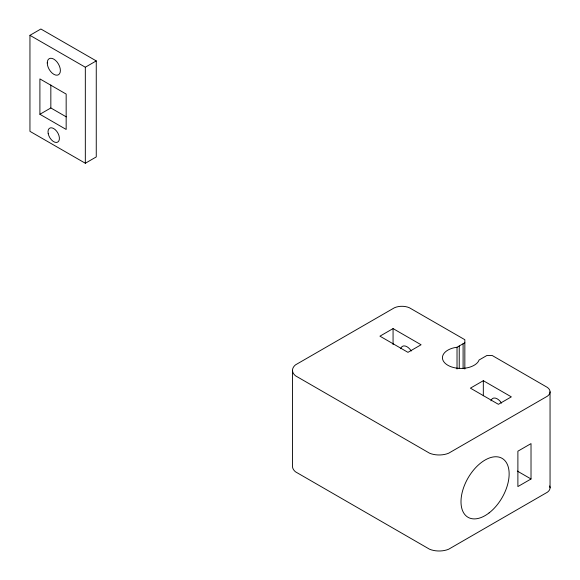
<?xml version="1.0" encoding="UTF-8"?>
<svg xmlns="http://www.w3.org/2000/svg" width="580" height="580" viewBox="0 0 580 580"><rect width="100%" height="100%" fill="white"/><g stroke="black" fill="none" stroke-linecap="round" stroke-linejoin="round"><path stroke-width="0.87" d="M29.95 35.322L40.876 29L96.258 60.907L96.258 156.926L85.325 163.248L29.95 131.341L29.95 35.322L85.325 67.229L96.258 60.907M39.904 114.282L39.904 78.909L66.163 94.069L66.163 129.441L39.904 114.282L50.837 107.96L50.837 84.97M393.066 328.592L379.936 336.168L407.95 352.343L421.08 344.759L393.066 328.592L393.066 344.571M464.841 369.01L464.841 339.706L409.465 307.799A12.173 7.025 0 0 0 394.371 307.799L295.539 364.842A16.399 9.469 0 0 0 295.539 375.825L429.606 453.226A16.414 9.476 0 0 0 448.63 453.226L547.433 396.169A12.173 7.025 0 0 0 547.433 387.454L492.166 355.482L486.91 355.482L479.095 359.999L478.261 361.652A18.567 10.723 0 0 1 447.869 365.284A18.567 10.723 0 0 1 454.162 347.739L457.025 347.253L464.841 342.744M483.321 380.697L470.409 388.15L498.416 404.318L511.328 396.865L483.321 380.697L483.321 395.792M531.019 478.986L517.889 486.569L517.889 451.189L531.019 443.613L531.019 478.986L517.324 471.076M50.837 107.96L66.279 116.877M550.05 391.812L550.05 487.831M463.094 343.751L463.094 368.206M459.244 345.97L459.244 368.619M457.025 347.253L457.025 368.996M292.494 370.337L292.494 466.356A16.399 9.469 0 0 0 295.539 471.845L429.606 549.245A16.414 9.476 0 0 0 448.63 549.245L547.433 492.188A12.173 7.025 0 0 0 549.622 485.975M85.325 67.229L85.325 163.248M400.729 348.739A9.287 5.358 60 0 1 411.292 350.994M490.985 400.845A9.287 5.358 60 0 1 501.54 403.1M489.085 512.916A34.039 19.655 -60 0 0 503.614 459.403A34.039 19.655 -60 0 0 462.507 491.166A34.039 19.655 -60 0 0 489.085 512.916M47.256 62.937A9.287 5.358 60 0 0 57.101 75.19A9.287 5.358 60 0 0 57.101 62.06A9.287 5.358 60 0 0 47.256 62.937M48.205 133.661A8.047 4.647 59.9 0 0 57.739 142.093A8.047 4.647 59.9 0 0 55.18 129.63A8.047 4.647 59.9 0 0 48.205 133.661"/></g></svg>
